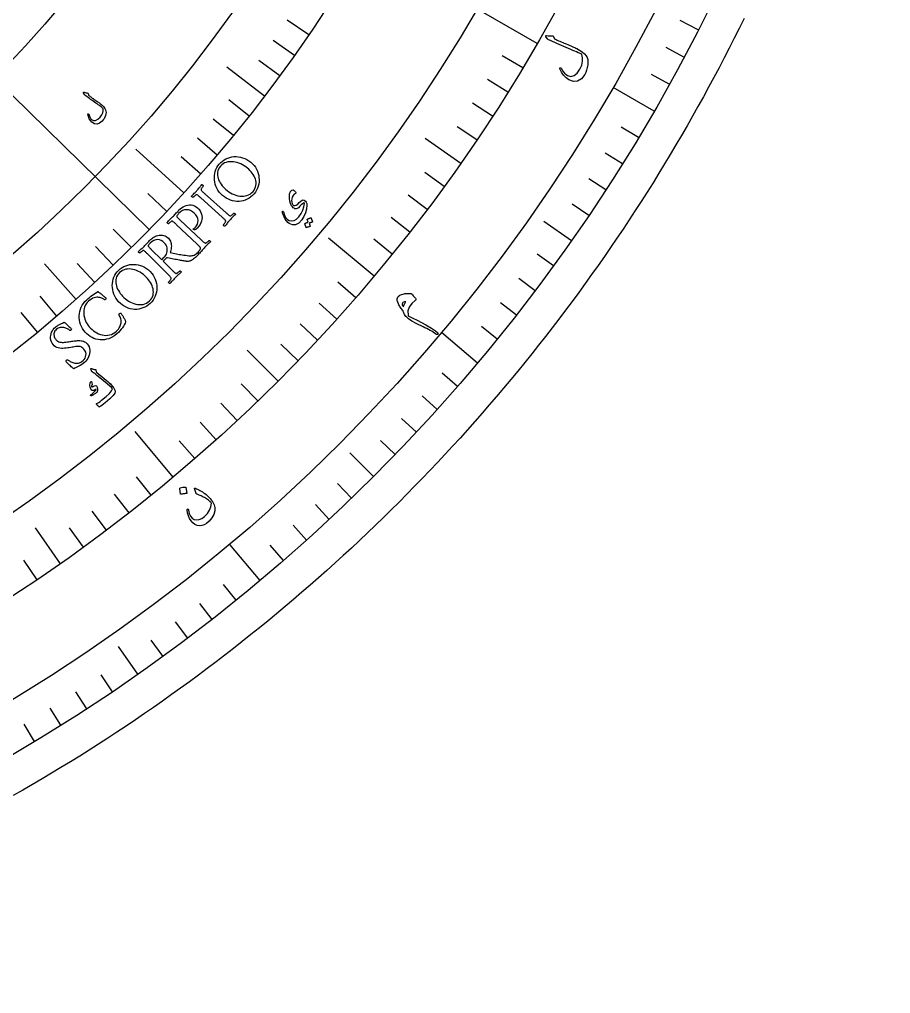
# Model space of a CAD drawing. Header units: millimetres. Extents: x -68 to 68, y -68 to 87.
# Drawn here: x 33.5 to 66.15, y -66.15 to -29.64 of the extents above; entities that cross this region are included whole.
import ezdxf

# ---------------------------------------------------------------- set-up
doc = ezdxf.new("R2010")
doc.units = ezdxf.units.MM
for name, color, linetype in [('CUT_OUTER', 1, 'Continuous'), ('ENGRAVE', 7, 'Continuous'), ('ENGRAVE_FINE', 8, 'Continuous'), ('TEXT', 5, 'Continuous')]:
    doc.layers.add(name, color=color, linetype=linetype)

msp = doc.modelspace()

# ---------------------------------------------------------------- linework, layer by layer
at = {"layer": 'CUT_OUTER'}
msp.add_lwpolyline([(60.6605, -29.6066), (60.4777, -29.9782), (60.2926, -30.3488), (60.1053, -30.7181), (59.9157, -31.0864), (59.7238, -31.4534), (59.5297, -31.8193), (59.3333, -32.1839), (59.1347, -32.5474), (58.9339, -32.9096), (58.7309, -33.2706), (58.5256, -33.6304), (58.3182, -33.9888), (58.1085, -34.346), (57.8967, -34.7019), (57.6827, -35.0565), (57.4665, -35.4098), (57.2481, -35.7617), (57.0276, -36.1123), (56.805, -36.4616), (56.5802, -36.8094), (56.3532, -37.1559), (56.1242, -37.501), (55.893, -37.8447), (55.6598, -38.1869), (55.4244, -38.5277), (55.187, -38.8671), (54.9475, -39.2049), (54.7059, -39.5414), (54.4622, -39.8763), (54.2165, -40.2097), (53.9688, -40.5416), (53.719, -40.872), (53.4672, -41.2008), (53.2134, -41.5281), (52.9576, -41.8539), (52.6998, -42.178), (52.44, -42.5006), (52.1782, -42.8215), (51.9145, -43.1409), (51.6488, -43.4586), (51.3812, -43.7747), (51.1116, -44.0892), (50.8401, -44.402), (50.5667, -44.7131), (50.2914, -45.0225), (50.0142, -45.3302), (49.7351, -45.6363), (49.4542, -45.9406), (49.1713, -46.2431), (48.8867, -46.544), (48.6002, -46.8431), (48.3118, -47.1404), (48.0217, -47.4359), (47.7297, -47.7297), (47.4359, -48.0217), (47.1404, -48.3118), (46.8431, -48.6002), (46.544, -48.8867), (46.2431, -49.1713), (45.9406, -49.4542), (45.6363, -49.7351), (45.3302, -50.0142), (45.0225, -50.2914), (44.7131, -50.5667), (44.402, -50.8401), (44.0892, -51.1116), (43.7747, -51.3812), (43.4586, -51.6488), (43.1409, -51.9145), (42.8215, -52.1782), (42.5006, -52.44), (42.178, -52.6998), (41.8539, -52.9576), (41.5281, -53.2134), (41.2008, -53.4672), (40.872, -53.719), (40.5416, -53.9688), (40.2097, -54.2165), (39.8763, -54.4622), (39.5414, -54.7059), (39.2049, -54.9475), (38.8671, -55.187), (38.5277, -55.4244), (38.1869, -55.6598), (37.8447, -55.893), (37.501, -56.1242), (37.1559, -56.3532), (36.8094, -56.5802), (36.4616, -56.805), (36.1123, -57.0276), (35.7617, -57.2481), (35.4098, -57.4665), (35.0565, -57.6827), (34.7019, -57.8967), (34.346, -58.1085), (33.9888, -58.3182), (33.6304, -58.5256), (33.2706, -58.7309)], dxfattribs=at)
at = {"layer": 'ENGRAVE'}
for points in [[(52.9033, -30.5437), (46.4731, -26.8313)], [(42.6892, -32.5161), (41.2716, -31.4363)], [(38.3643, -37.5213), (32.5735, -31.8577)], [(57.2876, -33.075), (55.7531, -32.1891)], [(50.04, -35.0384), (48.7019, -34.1014)], [(39.6638, -36.1448), (37.8677, -34.508)], [(54.1869, -37.9421), (53.1502, -37.2161)], [(46.7957, -39.2663), (45.0894, -37.8345)], [(35.6205, -40.1353), (34.4377, -38.8025)], [(50.6738, -42.5204), (49.3165, -41.3815)], [(43.1954, -43.1954), (42.0403, -42.0403)], [(39.2663, -46.7957), (37.8345, -45.0894)], [(46.7751, -46.7751), (45.8802, -45.8802)], [(35.0384, -50.04), (34.1014, -48.7019)], [(42.5204, -50.6738), (41.3815, -49.3165)], [(37.9421, -54.1869), (37.2161, -53.1502)]]:
    msp.add_lwpolyline(points, dxfattribs=at)
for radius in [66.15, 66.15, 64.3781, 61.0875, 61.0875, 58.4888, 53.6625, 53.6625, 50.8275, 45.5625, 45.5625]:
    msp.add_circle((0, 0), radius, dxfattribs=at)
at = {"layer": 'ENGRAVE_FINE'}
for points in [[(44.3443, -30.22), (43.5411, -29.6726)], [(58.9401, -30.0315), (58.2635, -29.6867)], [(43.8063, -30.9947), (43.0128, -30.4333)], [(52.3622, -31.4624), (51.5985, -31.0035)], [(58.407, -31.0555), (57.7365, -30.699)], [(43.2546, -31.7601), (42.4711, -31.1849)], [(57.8561, -32.0702), (57.1919, -31.702)], [(51.8051, -32.3714), (51.0495, -31.8993)], [(42.1104, -33.2623), (41.3476, -32.6598)], [(51.2323, -33.2706), (50.485, -32.7854)], [(41.5182, -33.9985), (40.7662, -33.3827)], [(50.6438, -34.1597), (49.9052, -33.6615)], [(56.7016, -34.0698), (56.0507, -33.6787)], [(40.913, -34.7245), (40.1719, -34.0955)], [(56.0984, -35.0542), (55.4544, -34.6518)], [(40.2948, -35.44), (39.5649, -34.7981)], [(49.4208, -35.9063), (48.7, -35.3826)], [(55.4781, -36.0279), (54.8412, -35.6143)], [(39.0203, -36.8386), (38.3135, -36.1714)], [(48.7866, -36.7634), (48.0751, -36.2272)], [(54.8408, -36.9906), (54.2113, -36.566)], [(48.1376, -37.6092), (47.4355, -37.0607)], [(37.6961, -38.1925), (37.0133, -37.5007)], [(47.4739, -38.4436), (46.7815, -37.8829)], [(37.016, -38.852), (36.3455, -38.1483)], [(53.5165, -38.882), (52.9021, -38.4356)], [(36.3241, -39.4997), (35.6661, -38.7842)], [(52.8297, -39.8101), (52.2233, -39.3531)], [(46.1033, -40.077), (45.4309, -39.4925)], [(34.9056, -40.7586), (34.2734, -40.0203)], [(45.3969, -40.8755), (44.7347, -40.2793)], [(52.1269, -40.726), (51.5285, -40.2585)], [(34.1796, -41.3693), (33.5605, -40.62)], [(44.6766, -41.6616), (44.0249, -41.0539)], [(51.4082, -41.6295), (50.8181, -41.1517)], [(43.9427, -42.4349), (43.3017, -41.816)], [(49.924, -43.3983), (49.3509, -42.9001)], [(42.4349, -43.9427), (41.816, -43.3017)], [(49.159, -44.263), (48.5947, -43.7549)], [(41.6616, -44.6766), (41.0539, -44.0249)], [(40.8755, -45.3969), (40.2793, -44.7347)], [(48.379, -45.1142), (47.8237, -44.5963)], [(40.077, -46.1033), (39.4925, -45.4309)], [(47.5843, -45.9517), (47.0381, -45.4241)], [(38.4436, -47.4739), (37.8829, -46.7815)], [(45.9517, -47.5843), (45.4241, -47.0381)], [(37.6092, -48.1376), (37.0607, -47.4355)], [(36.7634, -48.7866), (36.2272, -48.0751)], [(45.1142, -48.379), (44.5963, -47.8237)], [(35.9063, -49.4208), (35.3826, -48.7)], [(44.263, -49.159), (43.7549, -48.5947)], [(43.3983, -49.924), (42.9001, -49.3509)], [(34.1597, -50.6438), (33.6615, -49.9052)], [(41.6295, -51.4082), (41.1517, -50.8181)], [(40.726, -52.1269), (40.2585, -51.5285)], [(39.8101, -52.8297), (39.3531, -52.2233)], [(38.882, -53.5165), (38.4356, -52.9021)], [(36.9906, -54.8408), (36.566, -54.2113)], [(36.0279, -55.4781), (35.6143, -54.8412)], [(35.0542, -56.0984), (34.6518, -55.4544)], [(34.0698, -56.7016), (33.6787, -56.0507)]]:
    msp.add_lwpolyline(points, dxfattribs=at)
at = {"layer": 'TEXT'}
for points in [[(53.2317, -30.2884), (53.2273, -30.2811), (53.2253, -30.2738), (53.2258, -30.2665), (53.2287, -30.2593), (53.2337, -30.2532), (53.2405, -30.2495), (53.2491, -30.2483), (53.2595, -30.2494), (53.3192, -30.2577), (53.3729, -30.2609), (53.4207, -30.2589), (53.4627, -30.252), (53.477, -30.2509), (53.49, -30.2557), (53.5018, -30.2664), (53.5125, -30.2829), (53.5169, -30.2921), (53.5212, -30.3009), (53.5254, -30.3093), (53.5294, -30.3172), (53.5333, -30.3247), (53.5367, -30.3317), (53.5397, -30.338), (53.5424, -30.3439), (53.5475, -30.354), (53.5551, -30.3635), (53.5652, -30.3723), (53.5777, -30.3804), (53.6158, -30.3987), (53.6576, -30.4181), (53.7032, -30.4386), (53.7526, -30.4602), (53.8056, -30.483), (53.8623, -30.5071), (53.9225, -30.5326), (53.9864, -30.5594), (54.0507, -30.5853), (54.1109, -30.61), (54.1669, -30.6336), (54.2189, -30.6562), (54.267, -30.6775), (54.3114, -30.6976), (54.3521, -30.7165), (54.3891, -30.7342), (54.4962, -30.791), (54.5912, -30.8561), (54.6742, -30.9296), (54.7451, -31.0114), (54.7797, -31.0717), (54.8008, -31.1466), (54.8082, -31.2362), (54.8019, -31.3403), (54.7847, -31.4474), (54.7605, -31.5435), (54.7295, -31.6287), (54.6917, -31.7028), (54.5626, -31.8684), (54.4203, -31.9575), (54.2653, -31.9703), (54.0977, -31.9071), (53.9898, -31.831), (53.8963, -31.736), (53.8172, -31.622), (53.7521, -31.4891), (53.7491, -31.4802), (53.7486, -31.4723), (53.7506, -31.4656), (53.7551, -31.4599), (53.7614, -31.4549), (53.7676, -31.4518), (53.7737, -31.4508), (53.7796, -31.4518), (53.7876, -31.4547), (53.7945, -31.4591), (53.8001, -31.4648), (53.8046, -31.472), (53.8704, -31.5752), (53.931, -31.6553), (53.9864, -31.7124), (54.0367, -31.7464), (54.1697, -31.7772), (54.2928, -31.747), (54.4059, -31.6556), (54.5086, -31.5031), (54.5757, -31.351), (54.6097, -31.2085), (54.6107, -31.0761), (54.5787, -30.9537), (54.5407, -30.9343), (54.4958, -30.9126), (54.444, -30.8886), (54.3853, -30.8622), (54.3195, -30.8335), (54.2464, -30.8025), (54.1659, -30.7693), (54.0782, -30.7338), (53.9882, -30.6963), (53.8999, -30.6589), (53.8132, -30.6217), (53.7281, -30.5847), (53.6448, -30.5478), (53.5632, -30.5109), (53.4834, -30.4739), (53.4054, -30.4369), (53.3286, -30.4041), (53.3206, -30.399), (53.3136, -30.3935), (53.3076, -30.3875), (53.3025, -30.381)], [(35.9048, -32.392), (35.9031, -32.387), (35.9029, -32.3822), (35.9042, -32.3778), (35.9069, -32.3738), (35.9108, -32.3707), (35.9155, -32.3694), (35.9209, -32.3697), (35.9271, -32.3718), (35.9625, -32.3848), (35.9949, -32.394), (36.0244, -32.3992), (36.051, -32.4005), (36.0598, -32.4018), (36.0672, -32.4065), (36.0729, -32.4146), (36.0772, -32.4261), (36.0786, -32.4323), (36.0801, -32.4383), (36.0815, -32.444), (36.0829, -32.4494), (36.0842, -32.4545), (36.0853, -32.4592), (36.0863, -32.4635), (36.0872, -32.4674), (36.0889, -32.4743), (36.0923, -32.4811), (36.0972, -32.4879), (36.1038, -32.4945), (36.1246, -32.5108), (36.1475, -32.5283), (36.1726, -32.5469), (36.1998, -32.5667), (36.2291, -32.5878), (36.2604, -32.6101), (36.2938, -32.6338), (36.3292, -32.6587), (36.365, -32.6832), (36.3983, -32.7064), (36.4294, -32.7283), (36.4581, -32.7491), (36.4845, -32.7686), (36.5089, -32.7868), (36.5312, -32.8038), (36.5514, -32.8196), (36.6091, -32.8687), (36.6583, -32.9213), (36.6991, -32.9773), (36.7314, -33.0367), (36.7444, -33.0782), (36.7472, -33.1267), (36.7398, -33.1823), (36.722, -33.245), (36.6972, -33.308), (36.6697, -33.3633), (36.6394, -33.4111), (36.6065, -33.4512), (36.5058, -33.535), (36.4072, -33.5704), (36.3109, -33.5576), (36.2169, -33.4967), (36.1611, -33.436), (36.1166, -33.3656), (36.0833, -33.2854), (36.0613, -33.1956), (36.0606, -33.1897), (36.0613, -33.1849), (36.0634, -33.181), (36.067, -33.1782), (36.0715, -33.1759), (36.0757, -33.1749), (36.0795, -33.1751), (36.083, -33.1765), (36.0875, -33.1793), (36.0911, -33.1829), (36.0938, -33.1871), (36.0956, -33.1921), (36.1221, -33.2639), (36.1484, -33.3209), (36.1747, -33.3631), (36.2009, -33.3905), (36.278, -33.427), (36.3572, -33.4249), (36.4384, -33.3843), (36.5213, -33.3049), (36.5826, -33.2211), (36.6223, -33.1388), (36.6407, -33.0581), (36.6376, -32.9791), (36.617, -32.9622), (36.5925, -32.9429), (36.5642, -32.9212), (36.5319, -32.8972), (36.4956, -32.8709), (36.4551, -32.8421), (36.4104, -32.8111), (36.3616, -32.7776), (36.3118, -32.7426), (36.2629, -32.7079), (36.2149, -32.6736), (36.168, -32.6396), (36.122, -32.6059), (36.0772, -32.5724), (36.0335, -32.5391), (35.9908, -32.506), (35.9483, -32.4757), (35.9441, -32.4716), (35.9406, -32.4672), (35.9377, -32.4628), (35.9355, -32.4581)], [(40.991, -35.0649), (41.0467, -35.0057), (41.1067, -34.9532), (41.171, -34.9075), (41.2396, -34.8685), (41.3116, -34.8366), (41.3859, -34.8121), (41.4625, -34.795), (41.5415, -34.7854), (41.6218, -34.7833), (41.7023, -34.789), (41.7831, -34.8024), (41.8641, -34.8235), (41.9442, -34.853), (42.0222, -34.8912), (42.0981, -34.9383), (42.172, -34.9943), (42.2369, -35.0535), (42.2943, -35.1172), (42.344, -35.1852), (42.386, -35.2577), (42.4204, -35.3333), (42.4474, -35.4106), (42.4671, -35.4897), (42.4792, -35.5706), (42.4837, -35.652), (42.4802, -35.7326), (42.4689, -35.8125), (42.4496, -35.8915), (42.4223, -35.9685), (42.387, -36.0419), (42.3438, -36.1118), (42.2925, -36.1782), (42.2358, -36.2384), (42.1745, -36.2919), (42.1087, -36.3385), (42.0383, -36.3784), (41.9646, -36.4108), (41.8889, -36.4354), (41.8112, -36.452), (41.7315, -36.4607), (41.6509, -36.4614), (41.5703, -36.454), (41.4899, -36.4386), (41.4096, -36.4151), (41.3307, -36.3834), (41.2543, -36.343), (41.1805, -36.2942), (41.1093, -36.2367), (41.046, -36.1756), (40.9901, -36.1103), (40.9417, -36.041), (40.9008, -35.9677), (40.8672, -35.8917), (40.841, -35.8144), (40.8221, -35.7358), (40.8105, -35.656), (40.8064, -35.576), (40.8099, -35.4969), (40.8212, -35.4188), (40.8401, -35.3415), (40.8666, -35.2667), (40.9006, -35.1956), (40.942, -35.1284), (40.991, -35.0649)], [(41.0329, -35.1475), (40.9921, -35.2011), (40.9605, -35.256), (40.9383, -35.3123), (40.9253, -35.3698), (40.9202, -35.428), (40.922, -35.486), (40.9304, -35.5438), (40.9457, -35.6015), (40.9667, -35.6584), (40.9926, -35.7142), (41.0235, -35.7688), (41.0592, -35.8223), (41.0985, -35.8737), (41.1403, -35.9224), (41.1845, -35.9683), (41.2311, -36.0115), (41.2883, -36.0581), (41.3486, -36.1009), (41.4122, -36.1398), (41.4789, -36.1748), (41.5476, -36.2049), (41.6169, -36.2293), (41.687, -36.248), (41.7577, -36.261), (41.8279, -36.2674), (41.8965, -36.2665), (41.9635, -36.2582), (42.0288, -36.2426), (42.0913, -36.2187), (42.1498, -36.1854), (42.2043, -36.1428), (42.2547, -36.0909), (42.2966, -36.0357), (42.3289, -35.9792), (42.3518, -35.9216), (42.3652, -35.8629), (42.3703, -35.8036), (42.3683, -35.7443), (42.3592, -35.6852), (42.343, -35.6261), (42.3208, -35.5678), (42.2936, -35.5112), (42.2614, -35.4561), (42.2243, -35.4027), (42.1836, -35.3516), (42.1406, -35.3035), (42.0953, -35.2583), (42.0478, -35.216), (41.9897, -35.1706), (41.9287, -35.1293), (41.8647, -35.0919), (41.7978, -35.0585), (41.7292, -35.0299), (41.6599, -35.0071), (41.5902, -34.9899), (41.5198, -34.9785), (41.4501, -34.9733), (41.3824, -34.9751), (41.3166, -34.9838), (41.2527, -34.9994), (41.1918, -35.023), (41.1348, -35.0555), (41.0819, -35.097), (41.0329, -35.1475)], [(40.1547, -36.0544), (40.1789, -36.0271), (40.2025, -35.9997), (40.2253, -35.9724), (40.2474, -35.9451), (40.2695, -35.9176), (40.2922, -35.8895), (40.3155, -35.861), (40.3395, -35.8319), (40.347, -35.8328), (40.355, -35.836), (40.3635, -35.8415), (40.3725, -35.8494), (40.3808, -35.8581), (40.3871, -35.8662), (40.3914, -35.8735), (40.3938, -35.8801), (40.3878, -35.8872), (40.3801, -35.8969), (40.3707, -35.9093), (40.3595, -35.9244), (40.3479, -35.9408), (40.337, -35.9571), (40.3269, -35.9731), (40.3176, -35.9891), (40.3103, -36.0038), (40.3062, -36.0164), (40.3054, -36.0267), (40.3079, -36.0349), (40.316, -36.0467), (40.3261, -36.0593), (40.3381, -36.0725), (40.3522, -36.0864), (40.3676, -36.101), (40.3839, -36.1161), (40.401, -36.1317), (40.4189, -36.1478), (40.4218, -36.1504), (40.4247, -36.153), (40.4276, -36.1556), (40.4305, -36.1582), (40.4334, -36.1608), (40.4363, -36.1634), (40.4392, -36.166), (40.4421, -36.1686), (41.2475, -36.8889), (41.2504, -36.8915), (41.2533, -36.894), (41.2562, -36.8966), (41.2591, -36.8992), (41.262, -36.9018), (41.2649, -36.9044), (41.2678, -36.907), (41.2707, -36.9096), (41.2887, -36.9256), (41.3059, -36.9407), (41.3224, -36.9549), (41.3382, -36.9682), (41.3532, -36.9802), (41.3674, -36.9904), (41.3809, -36.9988), (41.3935, -37.0055), (41.4013, -37.0063), (41.4114, -37.0039), (41.4239, -36.9985), (41.4387, -36.9899), (41.4547, -36.9792), (41.4704, -36.9674), (41.486, -36.9547), (41.5015, -36.9409), (41.5155, -36.9276), (41.5271, -36.9165), (41.5361, -36.9075), (41.5425, -36.9005), (41.5495, -36.902), (41.5573, -36.9054), (41.5661, -36.9106), (41.5757, -36.9178), (41.5846, -36.9258), (41.5911, -36.9336), (41.5952, -36.9413), (41.5968, -36.9487), (41.5691, -36.9761), (41.5421, -37.0029), (41.5158, -37.0292), (41.49, -37.0549), (41.4647, -37.0808), (41.4393, -37.1073), (41.414, -37.1345), (41.3886, -37.1623), (41.3643, -37.1898), (41.34, -37.2179), (41.3159, -37.2465), (41.2918, -37.2757), (41.2678, -37.3053), (41.2437, -37.3352), (41.2194, -37.3655), (41.1951, -37.3961), (41.1875, -37.3953), (41.1795, -37.3921), (41.171, -37.3865), (41.1621, -37.3785), (41.1539, -37.3696), (41.1477, -37.3615), (41.1435, -37.3541), (41.1414, -37.3473), (41.1475, -37.3401), (41.1555, -37.3302), (41.1654, -37.3176), (41.1771, -37.3022), (41.1892, -37.2853), (41.2003, -37.2682), (41.2106, -37.251), (41.2199, -37.2336), (41.2271, -37.2176), (41.2312, -37.2046), (41.232, -37.1947), (41.2297, -37.1879), (41.2204, -37.1733), (41.2087, -37.158), (41.1945, -37.142), (41.1779, -37.1254), (41.1596, -37.1082), (41.1405, -37.0904), (41.1206, -37.0721), (41.0999, -37.0533), (40.2973, -36.3298), (40.2764, -36.311), (40.256, -36.293), (40.2361, -36.2755), (40.2166, -36.2587), (40.198, -36.2435), (40.1804, -36.2308), (40.1638, -36.2204), (40.1483, -36.2126), (40.1406, -36.2102), (40.1308, -36.2117), (40.1188, -36.217), (40.1047, -36.2262), (40.0894, -36.2376), (40.0743, -36.2496), (40.0592, -36.2624), (40.0441, -36.2758), (40.0302, -36.2885), (40.0189, -36.2992), (40.01, -36.3079), (40.0037, -36.3145), (39.9968, -36.3129), (39.9891, -36.3094), (39.9804, -36.304), (39.9708, -36.2967), (39.962, -36.2886), (39.9556, -36.2808), (39.9516, -36.2731), (39.9499, -36.2658), (39.9764, -36.2387), (40.0028, -36.2119), (40.029, -36.1854), (40.0551, -36.1592), (40.0809, -36.1332), (40.1061, -36.107), (40.1307, -36.0808), (40.1547, -36.0544)], [(43.8453, -36.16), (43.7969, -36.1902), (43.7579, -36.2362), (43.7282, -36.2982), (43.7077, -36.376), (43.703, -36.4324), (43.7081, -36.4869), (43.7229, -36.5395), (43.7474, -36.5902), (43.7538, -36.5985), (43.7619, -36.6056), (43.7716, -36.6112), (43.783, -36.6156), (43.8276, -36.6181), (43.877, -36.6011), (43.9312, -36.5645), (43.9902, -36.5083), (44.0477, -36.4522), (44.0966, -36.4173), (44.1368, -36.4036), (44.1685, -36.4112), (44.2167, -36.4489), (44.251, -36.4929), (44.2714, -36.5433), (44.2779, -36.5999), (44.2632, -36.7512), (44.2255, -36.8946), (44.165, -37.0299), (44.0815, -37.157), (43.9664, -37.2756), (43.8492, -37.3378), (43.7302, -37.3437), (43.6095, -37.2933), (43.5561, -37.2507), (43.5061, -37.1949), (43.4596, -37.1261), (43.4165, -37.0443), (43.406, -37.0197), (43.3964, -36.9955), (43.3876, -36.9715), (43.3797, -36.9479), (43.3725, -36.9244), (43.3662, -36.901), (43.3607, -36.8775), (43.356, -36.8541), (43.3552, -36.843), (43.3575, -36.8356), (43.3626, -36.8317), (43.3708, -36.8315), (43.3785, -36.8341), (43.3847, -36.8384), (43.3895, -36.8445), (43.3927, -36.8523), (43.4327, -36.9768), (43.4824, -37.0729), (43.542, -37.1406), (43.6116, -37.1798), (43.7066, -37.1956), (43.7982, -37.1778), (43.8862, -37.1265), (43.9706, -37.0414), (44.0598, -36.9165), (44.1243, -36.7909), (44.164, -36.6646), (44.179, -36.5379), (44.1786, -36.5292), (44.1756, -36.5236), (44.1701, -36.5211), (44.162, -36.5217), (44.1392, -36.5322), (44.107, -36.5565), (44.0655, -36.5948), (44.0146, -36.6468), (43.9605, -36.6977), (43.9113, -36.73), (43.8673, -36.7438), (43.8283, -36.739), (43.7924, -36.7217), (43.7595, -36.6978), (43.7299, -36.6671), (43.7033, -36.6298), (43.6606, -36.5452), (43.6323, -36.4541), (43.6184, -36.3564), (43.6189, -36.2521), (43.6204, -36.2257), (43.6232, -36.201), (43.6272, -36.1782), (43.6323, -36.1572), (43.6386, -36.138), (43.6457, -36.1206), (43.6538, -36.1051), (43.6628, -36.0915), (43.7078, -36.0463), (43.7542, -36.034), (43.8019, -36.0547), (43.851, -36.1083), (43.861, -36.1266), (43.8634, -36.1413), (43.8582, -36.1525), (43.8453, -36.16)], [(40.1744, -36.7043), (40.2262, -36.7575), (40.2686, -36.8139), (40.3018, -36.8735), (40.3255, -36.9364), (40.3399, -37.0013), (40.3447, -37.067), (40.3399, -37.1333), (40.3257, -37.2005), (40.302, -37.2671), (40.2689, -37.3319), (40.2266, -37.3951), (40.1749, -37.4564), (40.1671, -37.4643), (40.1577, -37.473), (40.1467, -37.4823), (40.1341, -37.4925), (40.1211, -37.5021), (40.1087, -37.5102), (40.0969, -37.5166), (40.0858, -37.5214), (40.0813, -37.5216), (40.075, -37.522), (40.0671, -37.5225), (40.0575, -37.5232), (40.0472, -37.5229), (40.0375, -37.5204), (40.0282, -37.5157), (40.0195, -37.5088), (40.0152, -37.5037), (40.0137, -37.4989), (40.0149, -37.4945), (40.0189, -37.4905), (40.028, -37.4847), (40.0374, -37.4788), (40.0472, -37.4727), (40.0573, -37.4665), (40.0675, -37.4598), (40.0776, -37.452), (40.0875, -37.4431), (40.0972, -37.4333), (40.1423, -37.3756), (40.1738, -37.3135), (40.1916, -37.2473), (40.1958, -37.1769), (40.1847, -37.1054), (40.1569, -37.0361), (40.1124, -36.9689), (40.0512, -36.9037), (39.9808, -36.8475), (39.9086, -36.807), (39.8348, -36.7822), (39.7592, -36.7731), (39.6836, -36.7813), (39.6096, -36.8087), (39.5372, -36.8551), (39.4662, -36.9207), (39.4575, -36.9302), (39.447, -36.9422), (39.4346, -36.9566), (39.4204, -36.9734), (39.4077, -36.9903), (39.3997, -37.0049), (39.3965, -37.0173), (39.3981, -37.0274), (39.405, -37.0401), (39.4156, -37.0547), (39.4299, -37.0713), (39.4479, -37.0899), (39.4679, -37.1094), (39.488, -37.1289), (39.5085, -37.1485), (39.5291, -37.168), (40.3144, -37.9064), (40.3349, -37.9255), (40.3548, -37.9439), (40.374, -37.9614), (40.3927, -37.9782), (40.4106, -37.9934), (40.4277, -38.0062), (40.4439, -38.0166), (40.4593, -38.0247), (40.467, -38.0257), (40.4772, -38.0236), (40.4898, -38.0184), (40.5048, -38.0102), (40.521, -38), (40.5369, -37.9888), (40.5525, -37.9767), (40.5679, -37.9638), (40.5819, -37.9513), (40.5934, -37.9407), (40.6025, -37.9321), (40.6091, -37.9254), (40.616, -37.927), (40.6237, -37.9306), (40.6323, -37.9361), (40.6418, -37.9435), (40.6505, -37.9517), (40.6568, -37.9597), (40.6607, -37.9674), (40.6621, -37.9749), (40.6338, -38.0016), (40.6061, -38.0277), (40.5791, -38.0533), (40.5527, -38.0784), (40.5267, -38.1036), (40.5007, -38.1295), (40.4747, -38.1561), (40.4487, -38.1833), (40.4237, -38.2101), (40.3989, -38.2374), (40.3743, -38.2651), (40.35, -38.2932), (40.3256, -38.3218), (40.3011, -38.3508), (40.2762, -38.3803), (40.2511, -38.4102), (40.2436, -38.4092), (40.2356, -38.4058), (40.2273, -38.4), (40.2186, -38.3918), (40.2107, -38.3828), (40.2047, -38.3745), (40.2007, -38.3669), (40.1987, -38.3601), (40.205, -38.3532), (40.213, -38.3437), (40.2229, -38.3315), (40.2346, -38.3168), (40.2467, -38.3007), (40.258, -38.2842), (40.2685, -38.2674), (40.2782, -38.2503), (40.2858, -38.2345), (40.2902, -38.2216), (40.2913, -38.2118), (40.2891, -38.2049), (40.2802, -38.19), (40.2689, -38.1745), (40.2551, -38.1581), (40.2389, -38.1411), (40.2211, -38.1234), (40.2024, -38.1052), (40.183, -38.0864), (40.1627, -38.0671), (39.3785, -37.3238), (39.358, -37.3045), (39.3381, -37.2859), (39.3186, -37.268), (39.2996, -37.2507), (39.2813, -37.2351), (39.264, -37.2219), (39.2477, -37.2111), (39.2325, -37.2029), (39.2248, -37.2003), (39.2149, -37.2016), (39.2028, -37.2066), (39.1885, -37.2154), (39.173, -37.2263), (39.1577, -37.2378), (39.1426, -37.2499), (39.1275, -37.2625), (39.1137, -37.2745), (39.1024, -37.2847), (39.0935, -37.2929), (39.087, -37.2994), (39.0802, -37.2976), (39.0726, -37.2939), (39.064, -37.2883), (39.0547, -37.2807), (39.046, -37.2724), (39.0398, -37.2644), (39.036, -37.2567), (39.0345, -37.2493), (39.0616, -37.2229), (39.0885, -37.1969), (39.1151, -37.1714), (39.1415, -37.1463), (39.1675, -37.1213), (39.1931, -37.0961), (39.2182, -37.0706), (39.2428, -37.0449), (39.2684, -37.0176), (39.2947, -36.9889), (39.3218, -36.959), (39.3495, -36.9278), (39.3788, -36.8949), (39.4103, -36.8601), (39.4441, -36.8232), (39.4801, -36.7843), (39.5269, -36.7388), (39.5776, -36.6989), (39.6322, -36.6644), (39.6907, -36.6354), (39.7514, -36.6131), (39.813, -36.5987), (39.8753, -36.5923), (39.9383, -36.5938), (40.0007, -36.6049), (40.0608, -36.6269), (40.1187, -36.6601), (40.1744, -36.7043)], [(44.2873, -37.1415), (44.2871, -37.1385), (44.288, -37.1354), (44.2902, -37.1322), (44.2935, -37.1289), (44.309, -37.1201), (44.3246, -37.112), (44.3404, -37.1048), (44.3563, -37.0983), (44.3725, -37.0927), (44.3891, -37.0878), (44.4062, -37.0837), (44.4237, -37.0804), (44.428, -37.0806), (44.4316, -37.082), (44.4344, -37.0847), (44.4364, -37.0888), (44.4817, -37.2332), (44.4815, -37.236), (44.4794, -37.2386), (44.4753, -37.2408), (44.4692, -37.2429), (44.4645, -37.2437), (44.4573, -37.2457), (44.4478, -37.2487), (44.4358, -37.2527), (44.4214, -37.2578), (44.4042, -37.264), (44.3844, -37.2713), (44.3618, -37.2796), (44.3958, -37.3929), (44.3962, -37.3971), (44.3943, -37.4005), (44.39, -37.4031), (44.3835, -37.4049), (44.3778, -37.4064), (44.3691, -37.4089), (44.3573, -37.4125), (44.3424, -37.4171), (44.3244, -37.423), (44.303, -37.4301), (44.2782, -37.4386), (44.2501, -37.4485), (44.2464, -37.4489), (44.2438, -37.4482), (44.2421, -37.4463), (44.2413, -37.4433), (44.2017, -37.3006), (44.2015, -37.2976), (44.2024, -37.2945), (44.2046, -37.2913), (44.2079, -37.288), (44.2206, -37.2801), (44.2335, -37.2729), (44.2468, -37.2665), (44.2603, -37.261), (44.274, -37.2561), (44.2879, -37.2519), (44.3019, -37.2484), (44.316, -37.2455)], [(38.4169, -37.8934), (38.4477, -37.8646), (38.4815, -37.8379), (38.5183, -37.8131), (38.5581, -37.7904), (38.5999, -37.7704), (38.6428, -37.7539), (38.6868, -37.7408), (38.7318, -37.7312), (38.7774, -37.7258), (38.8229, -37.7254), (38.8683, -37.7299), (38.9136, -37.7394), (38.9581, -37.7546), (39.001, -37.7762), (39.0425, -37.8043), (39.0823, -37.8389), (39.1125, -37.8725), (39.1379, -37.9101), (39.1584, -37.9517), (39.1741, -37.9974), (39.1852, -38.0455), (39.192, -38.0943), (39.1944, -38.1439), (39.1924, -38.1942), (39.1863, -38.2436), (39.1763, -38.2904), (39.1625, -38.3347), (39.1449, -38.3763), (39.2071, -38.3908), (39.2672, -38.4041), (39.3253, -38.4162), (39.3814, -38.4272), (39.4366, -38.4372), (39.4922, -38.4467), (39.5482, -38.4555), (39.6045, -38.4636), (39.6625, -38.4716), (39.7237, -38.4798), (39.788, -38.4882), (39.8555, -38.4969), (39.8993, -38.5004), (39.9407, -38.5), (39.9796, -38.4955), (40.0161, -38.487), (40.0518, -38.4735), (40.0884, -38.4538), (40.126, -38.428), (40.1644, -38.396), (40.1719, -38.3973), (40.1797, -38.4016), (40.1877, -38.4089), (40.1961, -38.4191), (40.2037, -38.4297), (40.2093, -38.4381), (40.2131, -38.4442), (40.215, -38.448), (40.1722, -38.492), (40.1322, -38.5312), (40.0952, -38.5657), (40.061, -38.5955), (40.03, -38.6207), (40.0027, -38.6414), (39.979, -38.6577), (39.9589, -38.6695), (39.9447, -38.6757), (39.9276, -38.6827), (39.9076, -38.6907), (39.8848, -38.6994), (39.859, -38.707), (39.8304, -38.7112), (39.7989, -38.7122), (39.7644, -38.7098), (39.7487, -38.7077), (39.7272, -38.7045), (39.6999, -38.7002), (39.6669, -38.6948), (39.6292, -38.6885), (39.5878, -38.6813), (39.5428, -38.6731), (39.4941, -38.6641), (39.4427, -38.6544), (39.3896, -38.6444), (39.3348, -38.6339), (39.2783, -38.6231), (39.2214, -38.6121), (39.1653, -38.6008), (39.1101, -38.5894), (39.0556, -38.5778), (39.0371, -38.5772), (39.0182, -38.5825), (38.9989, -38.5937), (38.9791, -38.6109), (38.8865, -38.7042), (39.2207, -39.0369), (39.2235, -39.0396), (39.2262, -39.0424), (39.229, -39.0451), (39.2318, -39.0479), (39.2345, -39.0506), (39.2373, -39.0533), (39.24, -39.0561), (39.2428, -39.0588), (39.2599, -39.0757), (39.2763, -39.0917), (39.292, -39.1068), (39.3071, -39.121), (39.3214, -39.1338), (39.3351, -39.1447), (39.348, -39.1538), (39.3603, -39.1611), (39.368, -39.1623), (39.3783, -39.1605), (39.391, -39.1557), (39.4063, -39.1479), (39.4228, -39.1381), (39.4392, -39.1272), (39.4554, -39.1153), (39.4716, -39.1024), (39.4863, -39.0899), (39.4984, -39.0794), (39.5079, -39.0709), (39.5147, -39.0643), (39.5216, -39.0661), (39.5292, -39.0699), (39.5377, -39.0756), (39.547, -39.0833), (39.5554, -39.0918), (39.5615, -39.0999), (39.5651, -39.1078), (39.5663, -39.1153), (39.5373, -39.1411), (39.5088, -39.1665), (39.4811, -39.1913), (39.4541, -39.2157), (39.4274, -39.2401), (39.4006, -39.2652), (39.3739, -39.291), (39.3471, -39.3175), (39.3213, -39.3437), (39.2955, -39.3704), (39.2699, -39.3977), (39.2444, -39.4255), (39.2188, -39.4538), (39.1931, -39.4824), (39.1673, -39.5113), (39.1413, -39.5406), (39.1338, -39.5394), (39.126, -39.5357), (39.1178, -39.5297), (39.1093, -39.5212), (39.1016, -39.512), (39.0959, -39.5035), (39.0921, -39.4959), (39.0903, -39.489), (39.0968, -39.4822), (39.1054, -39.4727), (39.1159, -39.4606), (39.1283, -39.4458), (39.1413, -39.4296), (39.1534, -39.4132), (39.1646, -39.3965), (39.1748, -39.3796), (39.1829, -39.364), (39.1876, -39.3513), (39.189, -39.3415), (39.187, -39.3346), (39.1785, -39.3195), (39.1676, -39.3036), (39.1543, -39.2869), (39.1386, -39.2694), (39.1213, -39.2512), (39.1032, -39.2324), (39.0842, -39.2131), (39.0645, -39.1932), (38.2999, -38.4297), (38.2801, -38.4099), (38.2606, -38.3907), (38.2416, -38.3723), (38.2231, -38.3545), (38.2053, -38.3383), (38.1884, -38.3246), (38.1725, -38.3134), (38.1574, -38.3047), (38.1499, -38.302), (38.1399, -38.3029), (38.1277, -38.3076), (38.1131, -38.316), (38.0973, -38.3265), (38.0817, -38.3375), (38.0662, -38.3492), (38.0508, -38.3614), (38.0367, -38.373), (38.0251, -38.3828), (38.016, -38.3908), (38.0093, -38.397), (38.0026, -38.3951), (37.995, -38.3911), (37.9866, -38.3853), (37.9775, -38.3775), (37.9691, -38.3689), (37.9631, -38.3607), (37.9595, -38.3529), (37.9583, -38.3455), (37.9861, -38.3198), (38.0137, -38.2947), (38.041, -38.2699), (38.0681, -38.2456), (38.0948, -38.2213), (38.1211, -38.1969), (38.1469, -38.1721), (38.1722, -38.1471), (38.1986, -38.1205), (38.2257, -38.0926), (38.2536, -38.0635), (38.2823, -38.033), (38.3124, -38.001), (38.3449, -37.9671), (38.3797, -37.9312), (38.4169, -37.8934)], [(38.9369, -38.022), (38.8764, -37.9706), (38.8135, -37.9323), (38.7483, -37.907), (38.6808, -37.8947), (38.6118, -37.8987), (38.5418, -37.9225), (38.471, -37.966), (38.3991, -38.0293), (38.3902, -38.0386), (38.3793, -38.0502), (38.3665, -38.0643), (38.3518, -38.0807), (38.3386, -38.0972), (38.3302, -38.1116), (38.3267, -38.1239), (38.328, -38.134), (38.3345, -38.1469), (38.3447, -38.1618), (38.3585, -38.1788), (38.376, -38.1979), (38.3954, -38.218), (38.415, -38.2381), (38.4349, -38.2582), (38.455, -38.2783), (38.8314, -38.6494), (38.9257, -38.5544), (38.9577, -38.518), (38.9848, -38.4785), (39.0071, -38.4357), (39.0245, -38.3898), (39.0364, -38.3421), (39.0422, -38.2941), (39.0419, -38.2458), (39.0355, -38.1972), (39.0223, -38.1497), (39.0014, -38.1047), (38.9729, -38.0621), (38.9369, -38.022)], [(37.2202, -39.0444), (37.2816, -38.9912), (37.3466, -38.9451), (37.4152, -38.9061), (37.4874, -38.8743), (37.5623, -38.8499), (37.6387, -38.833), (37.7167, -38.8238), (37.7962, -38.8223), (37.8763, -38.8284), (37.9558, -38.8422), (38.0348, -38.8637), (38.1132, -38.893), (38.1899, -38.9304), (38.2636, -38.9763), (38.3344, -39.0309), (38.4022, -39.094), (38.4608, -39.1596), (38.5114, -39.2287), (38.5539, -39.3015), (38.5884, -39.3778), (38.615, -39.4565), (38.634, -39.5362), (38.6455, -39.6169), (38.6494, -39.6986), (38.6455, -39.78), (38.6339, -39.8599), (38.6145, -39.9382), (38.5873, -40.0149), (38.5524, -40.0886), (38.5098, -40.1581), (38.4597, -40.2233), (38.4019, -40.2841), (38.3394, -40.3383), (38.273, -40.3852), (38.2028, -40.4249), (38.1287, -40.4574), (38.0521, -40.4823), (37.9743, -40.499), (37.8953, -40.5076), (37.8152, -40.5082), (37.7349, -40.5007), (37.6555, -40.4852), (37.5771, -40.4617), (37.4996, -40.4302), (37.4242, -40.3906), (37.3524, -40.3427), (37.2839, -40.2866), (37.2189, -40.2222), (37.1621, -40.155), (37.1132, -40.0844), (37.0721, -40.0105), (37.0388, -39.9334), (37.0131, -39.8544), (36.9949, -39.7749), (36.984, -39.6948), (36.9806, -39.6142), (36.9846, -39.5341), (36.9962, -39.4559), (37.0153, -39.3793), (37.042, -39.3043), (37.0759, -39.2326), (37.1169, -39.1653), (37.165, -39.1026), (37.2202, -39.0444)], [(37.2534, -39.1308), (37.2074, -39.1801), (37.1705, -39.2315), (37.1426, -39.2852), (37.1238, -39.3411), (37.1129, -39.3985), (37.1087, -39.4564), (37.1113, -39.5147), (37.1206, -39.5736), (37.1358, -39.6325), (37.1559, -39.6906), (37.181, -39.7481), (37.2111, -39.8048), (37.245, -39.86), (37.2816, -39.9127), (37.3209, -39.9629), (37.3629, -40.0105), (37.4151, -40.0627), (37.4708, -40.1114), (37.5301, -40.1565), (37.5929, -40.1981), (37.6582, -40.2351), (37.7247, -40.2664), (37.7924, -40.2921), (37.8615, -40.3122), (37.9307, -40.3257), (37.999, -40.3317), (38.0665, -40.3303), (38.1331, -40.3214), (38.1977, -40.304), (38.2593, -40.2768), (38.3178, -40.2399), (38.3732, -40.1934), (38.4204, -40.1427), (38.4584, -40.0899), (38.487, -40.0349), (38.5063, -39.9778), (38.5173, -39.9193), (38.5214, -39.8602), (38.5183, -39.8004), (38.5082, -39.7399), (38.492, -39.6797), (38.4707, -39.6206), (38.4443, -39.5626), (38.4128, -39.5057), (38.3775, -39.4507), (38.3396, -39.3985), (38.2992, -39.3489), (38.2561, -39.3021), (38.203, -39.251), (38.1464, -39.2036), (38.0866, -39.16), (38.0234, -39.12), (37.9581, -39.0846), (37.8915, -39.0548), (37.8238, -39.0307), (37.755, -39.0121), (37.6862, -38.9999), (37.6187, -38.9948), (37.5523, -38.9968), (37.4872, -39.0059), (37.4242, -39.0231), (37.3642, -39.0497), (37.3073, -39.0856), (37.2534, -39.1308)], [(36.02, -40.1543), (36.0662, -40.1137), (36.1143, -40.073), (36.1643, -40.0322), (36.2161, -39.9914), (36.27, -39.9514), (36.3259, -39.9128), (36.3838, -39.8758), (36.4438, -39.8403), (36.4464, -39.8424), (36.4544, -39.8486), (36.4676, -39.859), (36.4862, -39.8735), (36.5082, -39.8909), (36.5319, -39.9098), (36.5573, -39.9303), (36.5842, -39.9524), (36.6115, -39.9747), (36.6375, -39.9959), (36.6623, -40.016), (36.6858, -40.035), (36.7064, -40.0516), (36.7221, -40.0646), (36.7329, -40.0739), (36.7388, -40.0796), (36.7423, -40.0834), (36.744, -40.0889), (36.7437, -40.0962), (36.7415, -40.1052), (36.7379, -40.1147), (36.7331, -40.1235), (36.7272, -40.1315), (36.7203, -40.1388), (36.7136, -40.1442), (36.7067, -40.1485), (36.6996, -40.1517), (36.6924, -40.1537), (36.6789, -40.1441), (36.6615, -40.1327), (36.6402, -40.1197), (36.615, -40.105), (36.5863, -40.0905), (36.5542, -40.0781), (36.5189, -40.0678), (36.4804, -40.0595), (36.439, -40.055), (36.3951, -40.056), (36.3488, -40.0626), (36.3, -40.0746), (36.249, -40.0939), (36.1962, -40.1226), (36.1414, -40.1604), (36.0848, -40.2075), (36.0376, -40.2552), (35.998, -40.3066), (35.9659, -40.3617), (35.9415, -40.4207), (35.924, -40.4823), (35.9132, -40.5454), (35.9088, -40.61), (35.911, -40.6762), (35.9192, -40.7426), (35.9329, -40.808), (35.952, -40.8725), (35.9766, -40.9361), (36.0059, -40.9975), (36.0393, -41.0556), (36.0768, -41.1103), (36.1183, -41.1617), (36.1687, -41.2153), (36.2224, -41.2651), (36.2794, -41.3111), (36.3398, -41.3533), (36.4028, -41.3906), (36.4674, -41.4219), (36.5337, -41.4471), (36.6017, -41.4663), (36.6705, -41.4785), (36.7395, -41.4828), (36.8085, -41.4791), (36.8776, -41.4676), (36.9458, -41.4471), (37.0124, -41.4164), (37.0772, -41.3757), (37.1402, -41.3249), (37.1807, -41.2854), (37.2149, -41.2455), (37.2427, -41.2051), (37.2642, -41.1643), (37.2806, -41.1238), (37.2934, -41.0844), (37.3026, -41.0461), (37.3081, -41.009), (37.3107, -40.9597), (37.3082, -40.9125), (37.3005, -40.8673), (37.2876, -40.8243), (37.272, -40.7841), (37.2562, -40.7477), (37.2402, -40.7148), (37.2241, -40.6857), (37.2396, -40.6707), (37.2569, -40.6592), (37.2762, -40.6512), (37.2974, -40.6467), (37.3046, -40.6554), (37.3141, -40.6683), (37.3258, -40.6852), (37.3397, -40.7063), (37.355, -40.73), (37.3706, -40.7549), (37.3867, -40.7809), (37.4031, -40.8081), (37.419, -40.8354), (37.4335, -40.8615), (37.4466, -40.8866), (37.4581, -40.9106), (37.4676, -40.9322), (37.4742, -40.9503), (37.478, -40.9649), (37.479, -40.9758), (37.4571, -41.032), (37.4302, -41.0879), (37.3981, -41.1436), (37.3609, -41.199), (37.3178, -41.2549), (37.2681, -41.3118), (37.2118, -41.3696), (37.149, -41.4285), (37.0775, -41.4869), (37.0035, -41.5364), (36.9268, -41.577), (36.8475, -41.6086), (36.7669, -41.6317), (36.6863, -41.6464), (36.6057, -41.6528), (36.5251, -41.651), (36.4456, -41.6412), (36.3683, -41.6238), (36.2932, -41.5989), (36.2202, -41.5665), (36.1504, -41.5269), (36.0848, -41.4804), (36.0233, -41.4271), (35.966, -41.3669), (35.9112, -41.2979), (35.8642, -41.2258), (35.8248, -41.1507), (35.7932, -41.0725), (35.769, -40.9924), (35.7524, -40.9116), (35.7432, -40.83), (35.7415, -40.7477), (35.7475, -40.6658), (35.7618, -40.5854), (35.7842, -40.5065), (35.8148, -40.4292), (35.8537, -40.3545), (35.9008, -40.2839), (35.9562, -40.2172), (36.02, -40.1543)], [(47.879, -40.5646), (47.8536, -40.5343), (47.829, -40.5034), (47.8052, -40.4717), (47.7821, -40.4393), (47.7603, -40.4062), (47.7402, -40.3723), (47.7217, -40.3377), (47.7049, -40.3022), (47.6785, -40.233), (47.6638, -40.1722), (47.6608, -40.1197), (47.6695, -40.0755), (47.7001, -40.0227), (47.752, -39.98), (47.8253, -39.9472), (47.9201, -39.9243), (47.9482, -39.9196), (47.9763, -39.9158), (48.0046, -39.9128), (48.0329, -39.9107), (48.0615, -39.9092), (48.0903, -39.9084), (48.1193, -39.9082), (48.1487, -39.9086), (48.1649, -39.9098), (48.179, -39.9132), (48.1909, -39.9187), (48.2006, -39.9263), (48.2336, -39.9644), (48.263, -39.9986), (48.2886, -40.029), (48.3105, -40.0555), (48.3284, -40.0777), (48.3421, -40.0952), (48.3516, -40.108), (48.3568, -40.1161), (48.3609, -40.1289), (48.3603, -40.1405), (48.3551, -40.1511), (48.3453, -40.1606), (48.2035, -40.2892), (48.1096, -40.4255), (48.0635, -40.5697), (48.0651, -40.7222), (48.0691, -40.7363), (48.0754, -40.7478), (48.0838, -40.7567), (48.0944, -40.7631), (48.2478, -40.8362), (48.4052, -40.9149), (48.5667, -40.9991), (48.7322, -41.0889), (48.9498, -41.2158), (49.098, -41.3172), (49.1764, -41.3934), (49.1852, -41.4446), (49.174, -41.453), (49.1582, -41.4538), (49.1377, -41.447), (49.1125, -41.4324), (49.0629, -41.3986), (49.01, -41.3648), (48.9539, -41.3311), (48.8945, -41.2975), (48.8322, -41.2638), (48.7672, -41.2299), (48.6997, -41.1957), (48.6295, -41.1614), (48.3945, -41.0457), (48.2138, -40.9475), (48.0871, -40.8671), (48.0143, -40.8047), (47.9849, -40.7705), (47.9592, -40.7373), (47.9372, -40.7051), (47.919, -40.6739), (47.9043, -40.644), (47.8927, -40.6158), (47.8843, -40.5894), (47.879, -40.5646)], [(47.8921, -40.4093), (47.8995, -40.386), (47.9083, -40.3623), (47.9184, -40.3381), (47.9298, -40.3135), (47.9426, -40.2885), (47.9564, -40.2633), (47.9715, -40.2379), (47.9877, -40.2123), (47.9359, -40.224), (47.8965, -40.2385), (47.8695, -40.2557), (47.8548, -40.2758), (47.8468, -40.3077), (47.8504, -40.3406), (47.8655, -40.3745), (47.8921, -40.4093)], [(34.8523, -41.1753), (34.8814, -41.1514), (34.9086, -41.1305), (34.9341, -41.1126), (34.9577, -41.0977), (34.9808, -41.0846), (35.0047, -41.0718), (35.0293, -41.0594), (35.0547, -41.0474), (35.082, -41.0348), (35.1122, -41.0204), (35.1453, -41.0044), (35.1814, -40.9867), (35.2192, -41.0196), (35.257, -41.0537), (35.2946, -41.0889), (35.3323, -41.1253), (35.3674, -41.1599), (35.3976, -41.19), (35.4228, -41.2156), (35.4431, -41.2367), (35.447, -41.2414), (35.4481, -41.2473), (35.4465, -41.2546), (35.4422, -41.2631), (35.4367, -41.2716), (35.4313, -41.2788), (35.4262, -41.2848), (35.4212, -41.2896), (35.4144, -41.2946), (35.4074, -41.2981), (35.4003, -41.2999), (35.3931, -41.3001), (35.3744, -41.2841), (35.3525, -41.2683), (35.3274, -41.2527), (35.2991, -41.2373), (35.2685, -41.223), (35.2365, -41.2107), (35.2031, -41.2005), (35.1684, -41.1923), (35.1329, -41.1867), (35.0973, -41.1844), (35.0616, -41.1853), (35.0258, -41.1895), (34.9906, -41.1978), (34.9569, -41.211), (34.9247, -41.2291), (34.894, -41.252), (34.859, -41.2852), (34.8317, -41.319), (34.8121, -41.3536), (34.8001, -41.3889), (34.7943, -41.4242), (34.7933, -41.4588), (34.7971, -41.4928), (34.8057, -41.5262), (34.8179, -41.558), (34.8323, -41.5876), (34.8489, -41.6149), (34.8677, -41.6399), (34.9013, -41.6749), (34.9373, -41.7025), (34.9755, -41.7226), (35.0161, -41.7353), (35.0586, -41.7423), (35.1025, -41.7456), (35.1479, -41.7451), (35.1948, -41.7407), (35.2425, -41.7345), (35.2906, -41.7285), (35.3391, -41.7225), (35.3879, -41.7166), (35.4249, -41.7113), (35.4638, -41.7056), (35.5045, -41.6997), (35.5471, -41.6934), (35.5908, -41.6876), (35.6349, -41.6832), (35.6794, -41.6801), (35.7242, -41.6784), (35.7686, -41.6792), (35.812, -41.6837), (35.8543, -41.6918), (35.8956, -41.7036), (35.9351, -41.72), (35.972, -41.7417), (36.0063, -41.7689), (36.038, -41.8015), (36.0779, -41.8551), (36.1079, -41.9119), (36.1279, -41.9719), (36.138, -42.0351), (36.139, -42.0996), (36.132, -42.1632), (36.1169, -42.2261), (36.0937, -42.2881), (36.0633, -42.3475), (36.0267, -42.4025), (35.984, -42.4531), (35.9352, -42.4992), (35.8855, -42.5388), (35.8344, -42.5749), (35.7818, -42.6074), (35.7278, -42.6365), (35.6747, -42.6632), (35.6248, -42.6889), (35.578, -42.7135), (35.5345, -42.7371), (35.5042, -42.7126), (35.4735, -42.6867), (35.4424, -42.6595), (35.4107, -42.6311), (35.38, -42.6027), (35.3514, -42.5759), (35.325, -42.5507), (35.3007, -42.5271), (35.2798, -42.5063), (35.2635, -42.4898), (35.2517, -42.4775), (35.2444, -42.4694), (35.2456, -42.4603), (35.2475, -42.4513), (35.2501, -42.4423), (35.2533, -42.4334), (35.2573, -42.4249), (35.2622, -42.4172), (35.2679, -42.4103), (35.2744, -42.4041), (35.2834, -42.3985), (35.2926, -42.3965), (35.3019, -42.3983), (35.3113, -42.4038), (35.3278, -42.4158), (35.348, -42.4292), (35.3721, -42.4438), (35.4, -42.4596), (35.4311, -42.4754), (35.4648, -42.4896), (35.501, -42.5023), (35.5398, -42.5134), (35.5804, -42.5216), (35.6219, -42.5253), (35.6645, -42.5246), (35.7081, -42.5195), (35.7521, -42.5084), (35.7961, -42.4898), (35.8401, -42.4639), (35.884, -42.4305), (35.926, -42.3882), (35.9584, -42.3407), (35.9812, -42.2879), (35.9942, -42.2298), (35.9954, -42.1697), (35.9825, -42.1108), (35.9556, -42.053), (35.9146, -41.9963), (35.8797, -41.9601), (35.844, -41.9322), (35.8076, -41.9127), (35.7704, -41.9014), (35.7321, -41.8961), (35.6924, -41.8947), (35.6513, -41.8969), (35.6087, -41.903), (35.5646, -41.9111), (35.5191, -41.9196), (35.472, -41.9285), (35.4233, -41.9378), (35.3677, -41.9465), (35.3106, -41.9545), (35.2519, -41.9618), (35.1916, -41.9685), (35.1312, -41.9724), (35.0719, -41.9712), (35.0137, -41.965), (34.9566, -41.9539), (34.9022, -41.9358), (34.8517, -41.9089), (34.8052, -41.8732), (34.7626, -41.8288), (34.7243, -41.7758), (34.6956, -41.7207), (34.6763, -41.6633), (34.6665, -41.6037), (34.6653, -41.5435), (34.6716, -41.4843), (34.6855, -41.4261), (34.707, -41.3689), (34.735, -41.3142), (34.7686, -41.2638), (34.8077, -41.2175), (34.8523, -41.1753)], [(36.2049, -42.7283), (36.2236, -42.736), (36.242, -42.7428), (36.2601, -42.7485), (36.2779, -42.7532), (36.2955, -42.7569), (36.3129, -42.7595), (36.3303, -42.7609), (36.3475, -42.7612), (36.3554, -42.7629), (36.3614, -42.7675), (36.3657, -42.775), (36.3681, -42.7855), (36.378, -42.8431), (36.3793, -42.8491), (36.3807, -42.854), (36.3822, -42.8577), (36.3838, -42.8602), (36.4926, -42.9462), (36.5902, -43.0244), (36.6768, -43.0949), (36.7522, -43.1576), (36.8163, -43.2126), (36.869, -43.2599), (36.9102, -43.2995), (36.9398, -43.3315), (36.9931, -43.394), (37.0089, -43.4148), (37.0238, -43.4364), (37.0378, -43.459), (37.0509, -43.4824), (37.063, -43.5069), (37.0741, -43.5323), (37.0841, -43.5589), (37.093, -43.5864), (37.0801, -43.6495), (37.0122, -43.7424), (36.8891, -43.8647), (36.7105, -44.0161), (36.6527, -44.061), (36.598, -44.101), (36.5464, -44.1361), (36.498, -44.1664), (36.4926, -44.168), (36.4877, -44.1678), (36.4832, -44.1659), (36.4793, -44.1623), (36.4617, -44.1435), (36.4459, -44.1262), (36.4318, -44.1105), (36.4194, -44.0965), (36.4086, -44.0838), (36.3992, -44.0723), (36.3913, -44.0622), (36.3848, -44.0533), (36.3815, -44.048), (36.381, -44.044), (36.3833, -44.041), (36.3886, -44.0393), (36.4264, -44.0234), (36.4709, -43.9978), (36.5222, -43.9625), (36.5801, -43.9174), (36.7481, -43.7768), (36.8725, -43.6585), (36.9535, -43.5629), (36.9913, -43.4902), (36.9582, -43.4514), (36.8902, -43.3875), (36.7874, -43.2984), (36.65, -43.184), (36.5114, -43.0703), (36.4063, -42.9846), (36.3345, -42.9268), (36.296, -42.8972), (36.2852, -42.8894), (36.275, -42.882), (36.2656, -42.8752), (36.2569, -42.8688), (36.2489, -42.8631), (36.2418, -42.858), (36.2355, -42.8536), (36.23, -42.8498), (36.2188, -42.8411), (36.2099, -42.8312), (36.2033, -42.8202), (36.1989, -42.808), (36.1817, -42.7392), (36.1809, -42.7342), (36.1812, -42.7303), (36.1826, -42.7273), (36.1851, -42.7253), (36.1895, -42.7245), (36.1943, -42.7247), (36.1994, -42.726), (36.2049, -42.7283)], [(36.1755, -43.209), (36.1782, -43.2073), (36.181, -43.2066), (36.1841, -43.2067), (36.1874, -43.2078), (36.1896, -43.2094), (36.1916, -43.2114), (36.1934, -43.2139), (36.195, -43.2168), (36.2253, -43.3073), (36.2278, -43.3169), (36.2288, -43.3251), (36.2283, -43.3318), (36.2263, -43.337), (36.2142, -43.355), (36.2056, -43.3724), (36.2006, -43.3892), (36.1992, -43.4056), (36.2013, -43.4117), (36.2078, -43.4147), (36.2188, -43.4145), (36.2342, -43.4112), (36.2434, -43.4078), (36.2528, -43.4039), (36.2622, -43.3997), (36.2717, -43.3952), (36.2815, -43.3902), (36.2914, -43.3847), (36.3017, -43.3787), (36.3122, -43.3723), (36.3559, -43.3587), (36.3897, -43.3779), (36.4134, -43.4298), (36.427, -43.5145), (36.4271, -43.543), (36.4244, -43.5675), (36.419, -43.588), (36.4108, -43.6045), (36.399, -43.6194), (36.3803, -43.6371), (36.3546, -43.6575), (36.322, -43.6807), (36.3051, -43.6922), (36.2885, -43.7025), (36.2724, -43.7117), (36.2567, -43.7197), (36.2415, -43.7268), (36.2272, -43.7332), (36.2137, -43.739), (36.201, -43.7441), (36.1919, -43.7457), (36.1842, -43.7454), (36.1779, -43.7432), (36.1729, -43.739), (36.1695, -43.7333), (36.1689, -43.7276), (36.1711, -43.7221), (36.1762, -43.7167), (36.1931, -43.7007), (36.2125, -43.6828), (36.2345, -43.6631), (36.259, -43.6415), (36.3047, -43.6012), (36.3389, -43.5679), (36.3616, -43.5417), (36.3728, -43.5226), (36.3736, -43.5194), (36.3731, -43.5164), (36.3712, -43.5138), (36.3679, -43.5115), (36.3652, -43.5106), (36.3617, -43.5106), (36.3574, -43.5117), (36.3523, -43.5136), (36.3076, -43.5356), (36.2883, -43.544), (36.2702, -43.5493), (36.2533, -43.5514), (36.2375, -43.5504), (36.2219, -43.5467), (36.209, -43.5403), (36.1989, -43.5309), (36.1916, -43.5187), (36.1544, -43.4265), (36.1393, -43.3441), (36.1463, -43.2717), (36.1755, -43.209)], [(39.5172, -47.2179), (39.5175, -47.2136), (39.5196, -47.2095), (39.5233, -47.2056), (39.5288, -47.2019), (39.5769, -47.1866), (39.6256, -47.1764), (39.675, -47.171), (39.7252, -47.1707), (39.7312, -47.172), (39.7356, -47.1747), (39.7384, -47.1787), (39.7396, -47.1841), (39.7723, -47.3987), (39.7719, -47.4048), (39.7684, -47.4091), (39.7618, -47.4116), (39.7522, -47.4123), (39.7439, -47.413), (39.731, -47.4142), (39.7135, -47.4161), (39.6915, -47.4187), (39.6647, -47.422), (39.6328, -47.4264), (39.596, -47.4318), (39.5541, -47.4381), (39.548, -47.4384), (39.5438, -47.4371), (39.5415, -47.4343), (39.541, -47.43)], [(40.0932, -47.2107), (40.1353, -47.229), (40.1781, -47.2491), (40.2216, -47.2709), (40.2659, -47.2944), (40.3109, -47.3202), (40.3565, -47.3485), (40.4029, -47.3795), (40.4499, -47.4132), (40.4953, -47.4479), (40.5383, -47.484), (40.5789, -47.5215), (40.6172, -47.5605), (40.6532, -47.601), (40.687, -47.6432), (40.7187, -47.687), (40.7481, -47.7326), (40.7756, -47.7832), (40.7971, -47.8334), (40.8126, -47.8831), (40.8219, -47.9324), (40.8218, -48.0627), (40.7859, -48.1925), (40.714, -48.3217), (40.6061, -48.4499), (40.5164, -48.5288), (40.4259, -48.5837), (40.3349, -48.6148), (40.2434, -48.6219), (40.1566, -48.6054), (40.0761, -48.5688), (40.0016, -48.512), (39.9333, -48.4352), (39.8748, -48.3424), (39.831, -48.243), (39.8017, -48.1371), (39.7869, -48.0247), (39.7873, -48.0101), (39.7905, -47.9995), (39.7966, -47.9929), (39.8056, -47.9902), (39.8167, -47.9909), (39.8253, -47.9977), (39.8313, -48.0104), (39.8349, -48.0293), (39.8657, -48.1608), (39.9121, -48.2638), (39.9745, -48.3382), (40.0528, -48.384), (40.1403, -48.4001), (40.2336, -48.3861), (40.3325, -48.3418), (40.4369, -48.2672), (40.5457, -48.1562), (40.6249, -48.0365), (40.6746, -47.9083), (40.6947, -47.7717), (40.6942, -47.7679), (40.6923, -47.7633), (40.689, -47.7579), (40.6842, -47.7518), (40.6419, -47.7076), (40.5858, -47.6618), (40.5161, -47.6144), (40.4328, -47.5655), (40.3894, -47.5421), (40.3485, -47.5207), (40.3102, -47.5013), (40.2744, -47.484), (40.2411, -47.4689), (40.2104, -47.4563), (40.1822, -47.4462), (40.1564, -47.4385), (40.1435, -47.434), (40.1336, -47.4283), (40.1265, -47.4213), (40.1223, -47.4131), (40.0609, -47.2286), (40.0593, -47.2162), (40.0641, -47.2091), (40.0754, -47.2072), (40.0932, -47.2107)]]:
    msp.add_lwpolyline(points, close=True, dxfattribs=at)

doc.saveas('drawing.dxf')
